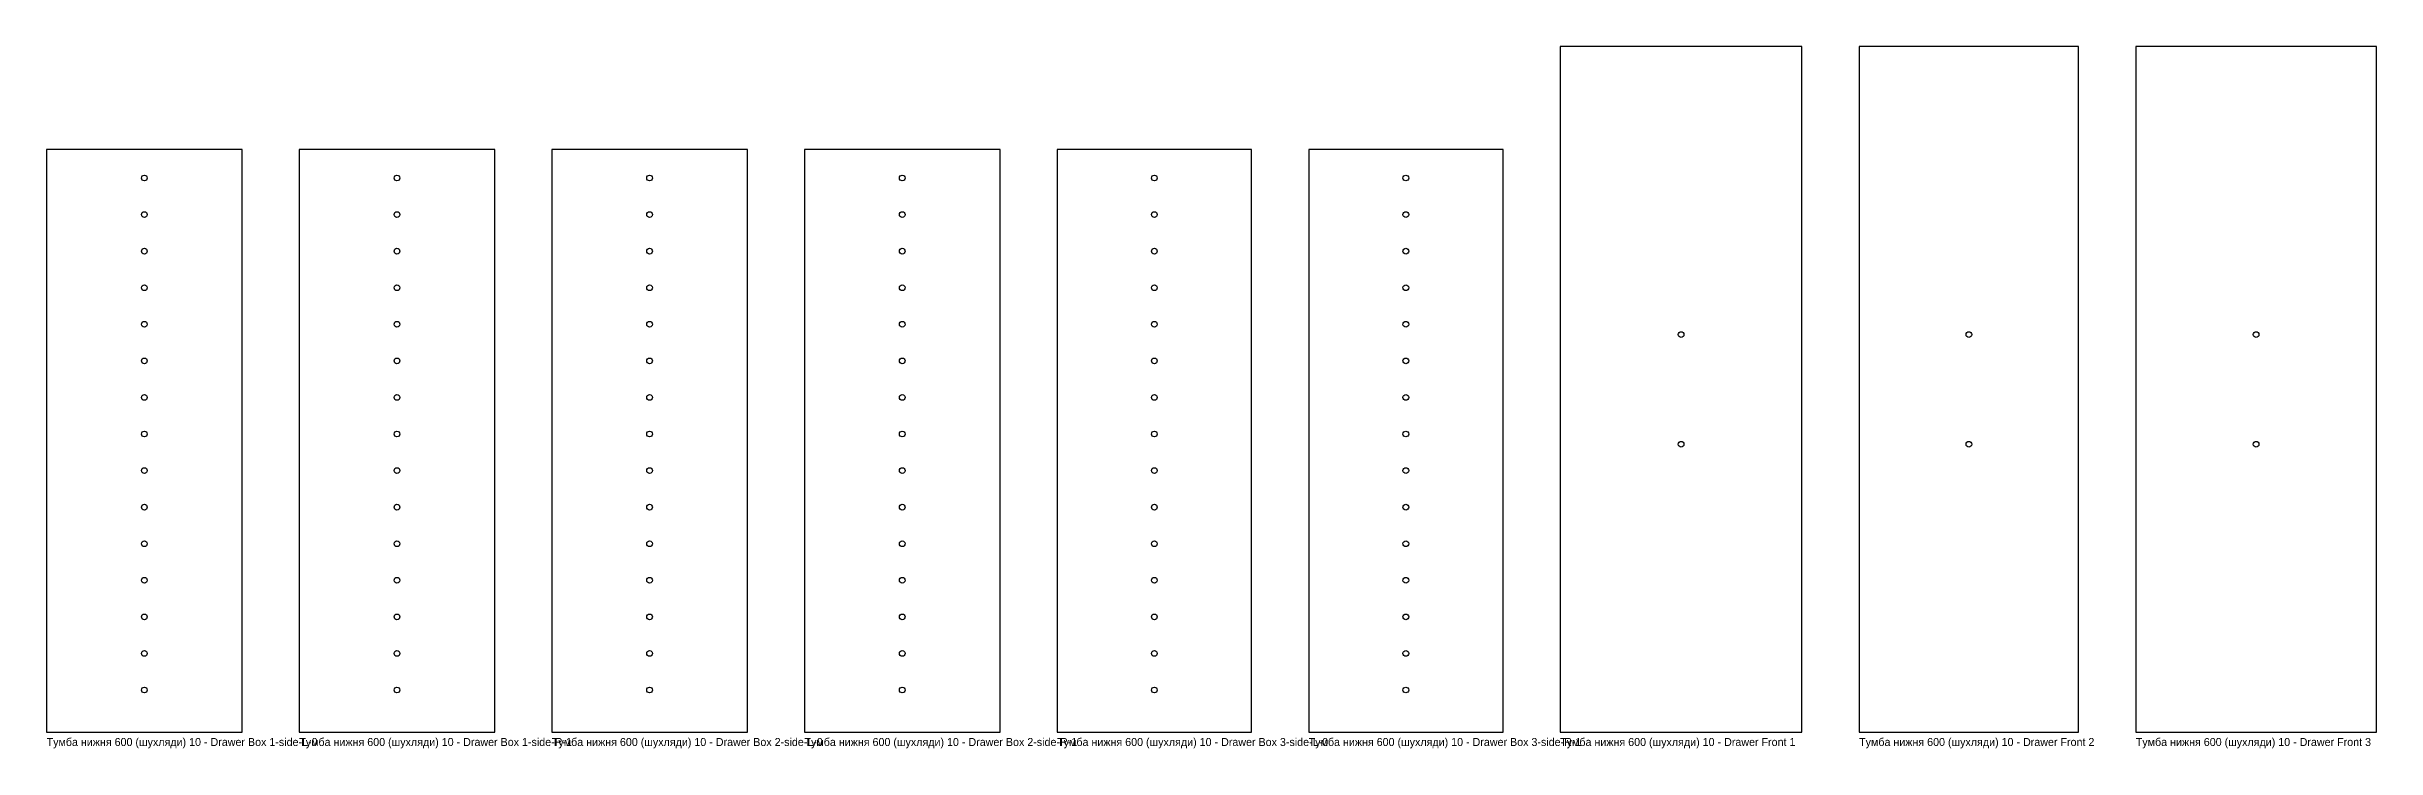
# Model space of a CAD drawing. Extents: x 0 to 8954, y -14 to 600.
# Drawn here: x 4762 to 6800, y -14 to 600 of the extents above; entities that cross this region are included whole.
import ezdxf

# ---------------------------------------------------------------- set-up
doc = ezdxf.new("R2010")
doc.units = 0
for name, color, linetype in [('ANNOTATIONS', 7, 'CONTINUOUS'), ('D5_T12', 7, 'CONTINUOUS'), ('D5_THROUGH', 7, 'CONTINUOUS'), ('OUTLINE', 7, 'CONTINUOUS')]:
    doc.layers.add(name, color=color, linetype=linetype)

msp = doc.modelspace()

# ---------------------------------------------------------------- linework, layer by layer
at = {"layer": 'D5_T12'}
for centre in [(4847.5, 485), (5068.5, 485), (5289.5, 485), (5510.5, 485), (5731, 485), (5951, 485), (4847.5, 453), (5068.5, 453), (5289.5, 453), (5510.5, 453), (5731, 453), (5951, 453), (4847.5, 421), (5068.5, 421), (5289.5, 421), (5510.5, 421), (5731, 421), (5951, 421), (4847.5, 389), (5068.5, 389), (5289.5, 389), (5510.5, 389), (5731, 389), (5951, 389), (4847.5, 357), (5068.5, 357), (5289.5, 357), (5510.5, 357), (5731, 357), (5951, 357), (4847.5, 325), (5068.5, 325), (5289.5, 325), (5510.5, 325), (5731, 325), (5951, 325), (4847.5, 293), (5068.5, 293), (5289.5, 293), (5510.5, 293), (5731, 293), (5951, 293), (4847.5, 261), (5068.5, 261), (5289.5, 261), (5510.5, 261), (5731, 261), (5951, 261), (4847.5, 229), (5068.5, 229), (5289.5, 229), (5510.5, 229), (5731, 229), (5951, 229), (4847.5, 197), (5068.5, 197), (5289.5, 197), (5510.5, 197), (5731, 197), (5951, 197), (4847.5, 165), (5068.5, 165), (5289.5, 165), (5510.5, 165), (5731, 165), (5951, 165), (4847.5, 133), (5068.5, 133), (5289.5, 133), (5510.5, 133), (5731, 133), (5951, 133), (4847.5, 101), (5068.5, 101), (5289.5, 101), (5510.5, 101), (5731, 101), (5951, 101), (4847.5, 69), (5068.5, 69), (5289.5, 69), (5510.5, 69), (5731, 69), (5951, 69), (4847.5, 37), (5068.5, 37), (5289.5, 37), (5510.5, 37), (5731, 37), (5951, 37)]:
    msp.add_circle(centre, 2.5, dxfattribs=at)
at = {"layer": 'D5_THROUGH'}
for centre in [(6191.8, 348), (6443.5, 348), (6694.8, 348), (6191.8, 252), (6443.5, 252), (6694.8, 252)]:
    msp.add_circle(centre, 2.5, dxfattribs=at)
at = {"layer": 'OUTLINE'}
for points in [[(6086, 0), (6297.5, 0), (6297.5, 600), (6086, 600), (6086, 0)], [(6347.5, 0), (6539.5, 0), (6539.5, 600), (6347.5, 600), (6347.5, 0)], [(6589.5, 0), (6800, 0), (6800, 600), (6589.5, 600), (6589.5, 0)], [(4762, 0), (4933, 0), (4933, 510), (4762, 510), (4762, 0)], [(4983, 0), (5154, 0), (5154, 510), (4983, 510), (4983, 0)], [(5204, 0), (5375, 0), (5375, 510), (5204, 510), (5204, 0)], [(5425, 0), (5596, 0), (5596, 510), (5425, 510), (5425, 0)], [(5646, 0), (5816, 0), (5816, 510), (5646, 510), (5646, 0)], [(5866, 0), (6036, 0), (6036, 510), (5866, 510), (5866, 0)]]:
    msp.add_lwpolyline(points, dxfattribs=at)

# ---------------------------------------------------------------- texts
at = {"layer": 'ANNOTATIONS'}
for s, p in [('Тумба нижня 600 (шухляди) 10 - Drawer Box 1-side-L-0', (4762, -12)), ('Тумба нижня 600 (шухляди) 10 - Drawer Box 1-side-R-1', (4983, -12)), ('Тумба нижня 600 (шухляди) 10 - Drawer Box 2-side-L-0', (5204, -12)), ('Тумба нижня 600 (шухляди) 10 - Drawer Box 2-side-R-1', (5425, -12)), ('Тумба нижня 600 (шухляди) 10 - Drawer Box 3-side-L-0', (5646, -12)), ('Тумба нижня 600 (шухляди) 10 - Drawer Box 3-side-R-1', (5866, -12)), ('Тумба нижня 600 (шухляди) 10 - Drawer Front 1', (6086, -12)), ('Тумба нижня 600 (шухляди) 10 - Drawer Front 2', (6347.5, -12)), ('Тумба нижня 600 (шухляди) 10 - Drawer Front 3', (6589.5, -12))]:
    msp.add_text(s, height=7, dxfattribs=at).set_placement(p)

doc.saveas('drawing.dxf')
